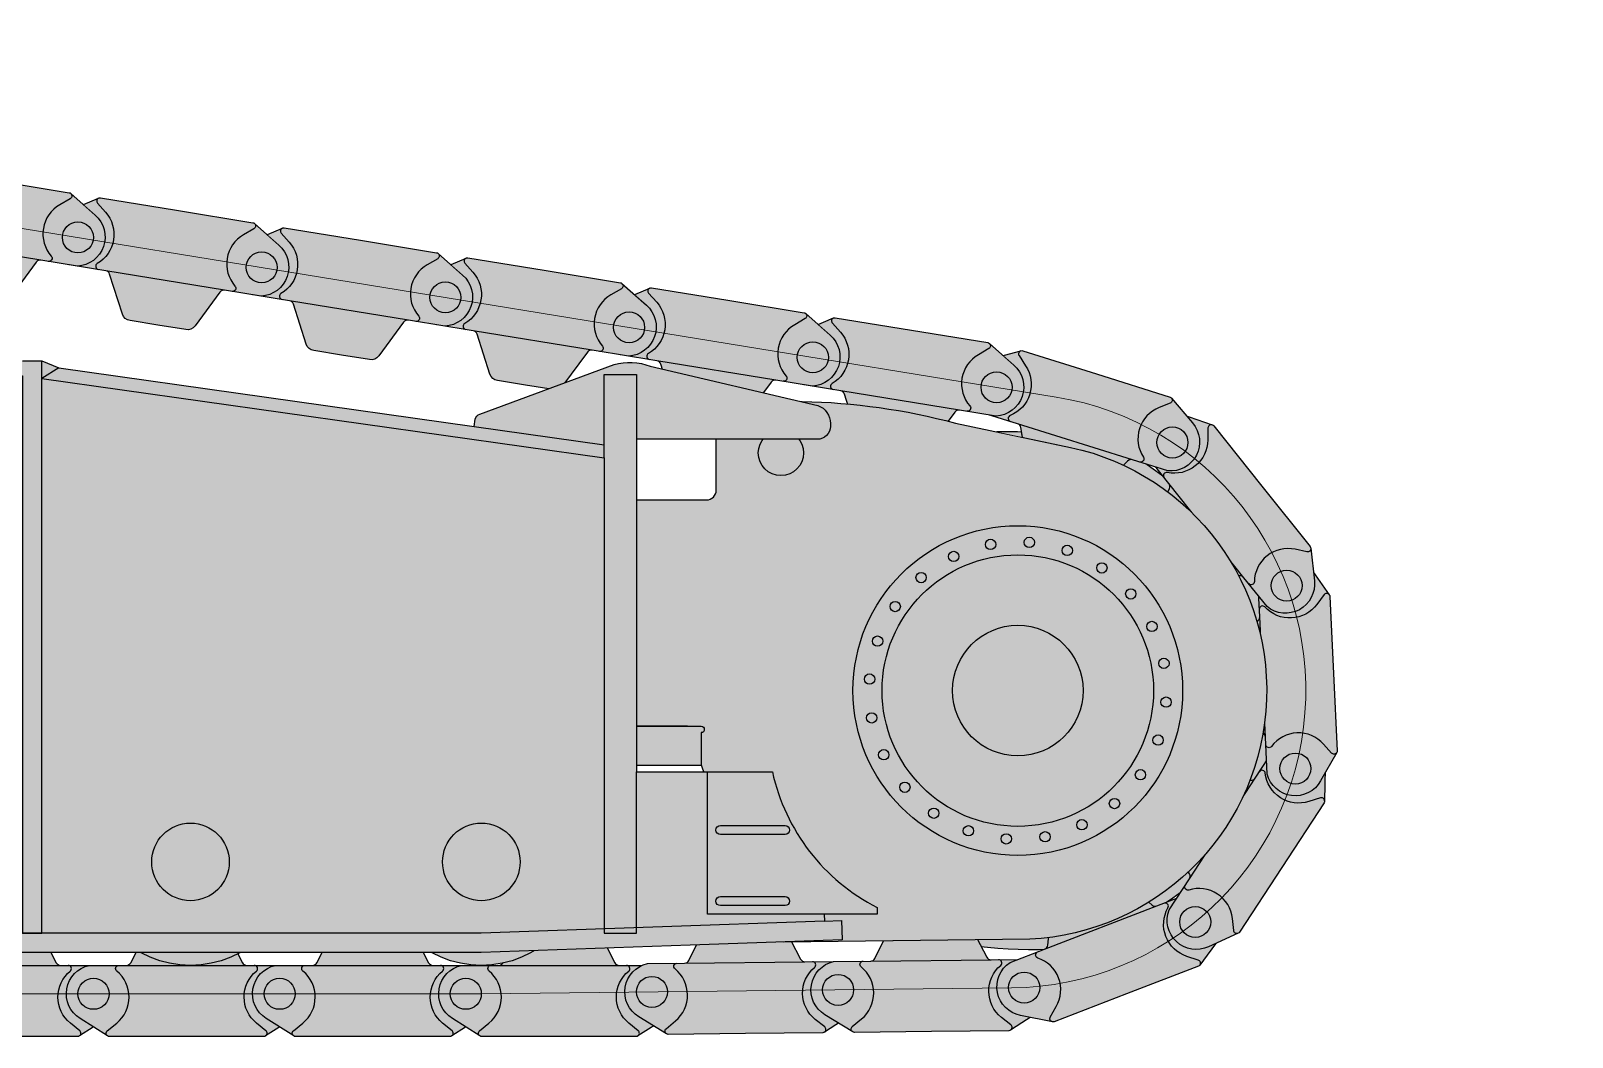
# Model space of a CAD drawing. Header units: millimetres. Extents: x -7937 to 19259, y -19600 to 24975.
# Drawn here: x 3203 to 5588, y -1 to 1556 of the extents above; entities that cross this region are included whole.
import ezdxf
from ezdxf.enums import TextEntityAlignment as Align

# ---------------------------------------------------------------- set-up
doc = ezdxf.new("R2010")
doc.units = ezdxf.units.MM
doc.set_wipeout_variables(frame=1)
doc.layers.add('Техника. Кран LR 1400-2', color=250, linetype='Continuous')
doc.layers.add('Техника. Кран LR 1400-2 Штриховка', color=7, linetype='Continuous', true_color=0xffd147)
doc.styles.get("Standard").update_dxf_attribs({"font": ''})
doc.styles.get('Standard').set_extended_font_data('Mipgost')

# ---------------------------------------------------------------- blocks, each defined once
blk = doc.blocks.new('LR 1400-2-20241213.205616')
at = {"color": 0, "linetype": 'ByBlock', "lineweight": -2, "transparency": 16777216}
blk.add_wipeout([(187.71931967365282, 113.99999999997092), (187.71931967365282, 113.99999999997092), (191.72789531484287, 113.45445679819196), (195.4448907973373, 111.85750951062587), (198.5999352388603, 109.32531863548158), (200.96353356649828, 106.04207344181489), (230.4558908608063, 48.097968966554646), (230.4558908608063, 48.097968966554646), (231.63084142650814, 46.410785592157), (233.2197900002992, 45.10604845367507), (235.1033296654387, 44.281806437921745), (237.13991546088556, 43.99999999997087), (237.13991546088556, 43.99999999997087), (294.4339811319272, 44.00000000008734), (294.4339811319272, 44.00000000008734), (308.58059174993826, 38.326957780731874), (320.0220135929188, 28.25700911099281), (327.4456754468736, 14.94538844788994), (329.9999274919061, -0.08078193882730034), (327.39174341069213, -15.09768494173423), (319.9203366570129, -28.382566616829706), (308.81422553763457, -38.182229663041596), (266.1777823836795, -65.2224970697716), (266.1777823836795, -65.2224970697716), (265.5564776213102, -65.55751026244238), (264.8941869763862, -65.80169164718015), (264.20410999278164, -65.95017465531768), (263.4999999999321, -66.0000000000291), (263.4999999999321, -66.0000000000291), (143.9999999999321, -66.0000000000291), (24.499999999932115, -66.0000000000291), (24.499999999932115, -66.0000000000291), (23.79589000708252, -65.95017465531768), (23.105813023477992, -65.80169164718015), (22.443522378554036, -65.55751026244238), (21.8222176161847, -65.2224970697716), (21.8222176161847, -65.2224970697716), (-20.81422553777037, -38.182229663041596), (-20.81422553777037, -38.182229663041596), (-32.19393398169717, -28.04259279915783), (-39.5361595598153, -14.685881992966102), (-41.998594902222976, 0.35560770003544917), (-39.29874699440447, 15.356301726475039), (-31.746345054860967, 28.595305652140752), (-20.207808093258507, 38.553827871122024), (-6.433981132062997, 44.00000000008734), (50.8600845389786, 43.99999999997087), (50.8600845389786, 43.99999999997087), (52.89667033442552, 44.28180643792186), (54.780209999565, 45.10604845367507), (56.369158573356046, 46.410785592157), (57.54410913905791, 48.097968966554646), (87.0364664333659, 106.04207344181489), (87.0364664333659, 106.04207344181489), (89.4000647610039, 109.32531863548158), (92.55510920252689, 111.85750951062587), (96.27210468502138, 113.45445679819196), (100.28068032621135, 113.99999999997092), (143.9999999999321, 113.99999999997092)], dxfattribs=at)
at = {"layer": 'Техника. Кран LR 1400-2 Штриховка', "true_color": 0xd6d6d6, "transparency": 16777216}
h = blk.add_hatch(color=254, dxfattribs=at)
h.dxf.hatch_style = 1
edge = h.paths.add_edge_path()
edge.add_line((144, 114), (187.7193196734879, 114))
edge.add_arc((187.7193196740554, 99.00000000057173), 14.99999999942827, 27.999999998928388, 90.00000000216761, ccw=False)
edge.add_line((200.9635335665662, 106.042073441844), (230.4558908606414, 48.09796896661283))
edge.add_arc((237.1399154605338, 51.50000000055318), 7.500000000524062, 206.9751579117626, 270.0000000032059)
edge.add_line((237.1399154609535, 44.0000000000291), (294.4339811322279, 44.00000000011642))
edge.add_arc((285.0000000002369, 4.492539673606188e-11), 45.00000000005615, -58.04824358828978, 77.89850796827722, ccw=False)
edge.add_line((308.8142255379353, -38.18222966304165), (266.1777823837474, -65.22249706971343))
edge.add_arc((263.4999999998772, -61.00000000076326), 4.999999999265854, 270.00000000140767, 302.38165817514925, ccw=False)
edge.add_line((263.5, -66.0000000000291), (143.9999999997672, -65.9999999999709))
edge.add_line((143.9999999997672, -65.9999999999709), (24.50000000023283, -66))
edge.add_arc((24.50000000018912, -61.00000000034776), 4.999999999652239, 237.61834182675932, 270.00000000050085, ccw=False)
edge.add_line((21.8222176162526, -65.22249706971343), (-20.81422553770244, -38.18222966301255))
edge.add_arc((2.999999999990042, 5.947731196442874e-11), 45.00000000004069, 102.10149203171932, 238.0482435882863, ccw=False)
edge.add_line((-6.433981131995097, 44.00000000011642), (50.86008453904651, 43.9999999999709))
edge.add_arc((50.86008453920958, 51.50000000012976), 7.500000000158863, 269.9999999987542, 333.0248420901975)
edge.add_line((57.54410913889296, 48.09796896658372), (87.03646643343382, 106.0420734418731))
edge.add_arc((100.2806803257798, 99.00000000076548), 14.99999999920541, 89.99999999809211, 152.0000000013313, ccw=False)
edge.add_line((100.2806803262793, 113.9999999999709), (144, 114))
at = {"color": 0, "linetype": 'ByBlock', "lineweight": -2, "transparency": 16777216}
blk.add_lwpolyline([(144, 114), (187.7193196734879, 114, -0.2773245440750591), (200.9635335665662, 106.042073441844), (230.4558908606414, 48.09796896661283, 0.2821461876655906), (237.1399154609535, 44.0000000000291), (294.4339811322279, 44.00000000011642, -0.6741705237546909), (308.8142255379353, -38.18222966304165), (266.1777823837474, -65.22249706971343, -0.1422394242606542), (263.5, -66.0000000000291), (143.9999999997672, -65.9999999999709), (24.50000000023283, -66, -0.1422394242606542), (21.8222176162526, -65.22249706971343), (-20.81422553770244, -38.18222966301255, -0.6741705237546909), (-6.433981131995097, 44.00000000011642), (50.86008453904651, 43.9999999999709, 0.2821461876655906), (57.54410913889296, 48.09796896658372), (87.03646643343382, 106.0420734418731, -0.2773245440750591), (100.2806803262793, 113.9999999999709)], format="xyb", close=True, dxfattribs=at)
for points in [[(21.8222176162526, -65.22249706971343, -0.5120188091919178), (21.34221148723736, -57.12335561178043), (35.83610430057161, -45.31710163591197, 0.4735648604790803), (36.051906876266, 35.14035087719094, -0.7036432333076711), (39.23044563666917, 43.9999999999709)], [(266.1777823837474, -65.22249706971343, 0.5120188091919178), (266.6577885127626, -57.12335561180953), (252.1638956996612, -45.31710163585376, -0.4735648604790803), (251.948093123734, 35.14035087722004, 0.7036432333076711), (248.7695543635637, 43.9999999999709)]]:
    blk.add_lwpolyline(points, format="xyb", dxfattribs=at)
blk.add_lwpolyline([(50.86008453904651, 43.9999999999709), (237.1399154609535, 44.0000000000291)], dxfattribs=at)
for centre in [(0, 0), (288, 2.91038304567337e-11)]:
    blk.add_circle(centre, 24, dxfattribs=at)
blk = doc.blocks.new('LR 1400-2-20241213.212218')
at = {"color": 0, "linetype": 'ByBlock', "lineweight": -2, "transparency": 16777216}
blk.add_blockref('LR 1400-2-20241213.205616', (3011.999999999767, 66), dxfattribs=at)
blk.add_blockref('LR 1400-2-20241213.205616', (3299.999999999767, 66), dxfattribs=at)
blk.add_blockref('LR 1400-2-20241213.205616', (3587.999999999767, 66), dxfattribs=at)
blk.add_blockref('LR 1400-2-20241213.205616', (3875.999999999767, 66), dxfattribs=at)
at = {"color": 0, "linetype": 'ByBlock', "lineweight": -2, "transparency": 16777216, "rotation": 0.6303453950903599}
blk.add_blockref('LR 1400-2-20241213.205616', (4163.984023506753, 68.90436448901892), dxfattribs=at)
blk.add_blockref('LR 1400-2-20241213.205616', (4451.966594605241, 72.07276211335557), dxfattribs=at)
at = {"color": 0, "linetype": 'ByBlock', "lineweight": -2, "transparency": 16777216, "rotation": 21.05935687235787}
blk.add_blockref('LR 1400-2-20241213.205616', (4739.813105021138, 75.6264665023773), dxfattribs=at)
at = {"color": 0, "linetype": 'ByBlock', "lineweight": -2, "transparency": 16777216, "rotation": 56.8536605279668}
blk.add_blockref('LR 1400-2-20241213.205616', (5004.472900243709, 177.0968525926583), dxfattribs=at)
at = {"color": 0, "linetype": 'ByBlock', "lineweight": -2, "transparency": 16777216, "rotation": 92.72580074481466}
blk.add_blockref('LR 1400-2-20241213.205616', (5159.385963422013, 414.3134163385839), dxfattribs=at)
at = {"color": 0, "linetype": 'ByBlock', "lineweight": -2, "transparency": 16777216, "rotation": 128.5979409617336}
blk.add_blockref('LR 1400-2-20241213.205616', (5145.912364753895, 697.3120336455759), dxfattribs=at)
at = {"color": 0, "linetype": 'ByBlock', "lineweight": -2, "transparency": 16777216, "rotation": 162.5831932700279}
blk.add_blockref('LR 1400-2-20241213.205616', (4969.163269019453, 918.7381215750938), dxfattribs=at)
at = {"color": 0, "linetype": 'ByBlock', "lineweight": -2, "transparency": 16777216, "rotation": 170.7312953850323}
blk.add_blockref('LR 1400-2-20241213.205616', (4697.081802567234, 1004.090941180417), dxfattribs=at)
blk.add_blockref('LR 1400-2-20241213.205616', (4412.841977104545, 1050.477594658325), dxfattribs=at)
blk.add_blockref('LR 1400-2-20241213.205616', (4128.602151641622, 1096.864248136175), dxfattribs=at)
blk.add_blockref('LR 1400-2-20241213.205616', (3844.362326178933, 1143.250901614083), dxfattribs=at)
blk.add_blockref('LR 1400-2-20241213.205616', (3560.12250071601, 1189.637555091933), dxfattribs=at)
blk.add_blockref('LR 1400-2-20241213.205616', (3275.88267525332, 1236.024208569841), dxfattribs=at)
at = {"layer": 'Defpoints', "color": 250, "linetype": 'ByBlock', "lineweight": 5, "transparency": 16777216}
blk.add_lwpolyline([(-3900.000000000233, 66), (-4601.306774848141, 75.03665214957437, -0.9140161304734737), (-4671.940110487631, 988.6043534940691), (-1450.000000000233, 1534), (1449.999999999767, 1534), (4789.277725230437, 989.0449837404885, -0.9175462211603894), (4720.47276329645, 75.02687945374055), (3899.999999999767, 66), (-3900.000000000233, 66)], format="xyb", dxfattribs=at)
blk = doc.blocks.new('LR 1400-2-20241213.210251')
at = {"color": 0, "linetype": 'ByBlock', "lineweight": -2, "transparency": 16777216}
blk.add_wipeout([(-481.50360141019326, 295.0111111107981), (-475.7633499246807, 296.15291812306623), (-470.89699969232686, 299.4045093929319), (-467.6454084224617, 304.27085962528554), (-466.50360141019326, 310.0111111107983), (-466.50360141019326, 397.5224461700418), (-466.50360141019326, 397.5224461700418), (-463.9205014101932, 413.38553522577104), (-456.43809763459325, 427.6095864679064), (-444.8295019711033, 438.72491402590504), (-430.294160958058, 445.5830377951645), (-416.50360141019326, 447.5224461700418), (-333.8688304722308, 447.3184401867329), (-333.8688304722308, 447.3184401867329), (-273.9191116199459, 444.30542101403944), (-214.2581697657056, 437.7009458594175), (-155.10096609155096, 427.52881095775524), (-96.66064678714599, 413.8256669899563), (-96.66064678714599, 413.8256669899565), (81.64905173121963, 376.2431604103185), (81.64905173121963, 376.2431604103185), (124.73185196865279, 364.23543005680926), (166.13138714077365, 347.3123171022296), (205.2889676251973, 325.70220013940366), (241.6761591348378, 299.6967092080274), (274.8019139755686, 269.64679022688983), (304.2191977691957, 235.95796895415424), (329.5310222136542, 199.08487838889164), (350.39580246790695, 159.52512346696517), (366.53196686326487, 117.81256584762059), (377.72175673274455, 74.51011941305956), (383.8141650795101, 30.20215370623214), (384.7269744268549, -14.51339217701252), (380.4478663488005, -59.03307881784008), (371.0345877081154, -102.75610993159012), (356.6141713583645, -145.09244015565355), (337.38122182666575, -185.4707377529062), (313.59528911198777, -223.34609477345361), (285.57736603976196, -258.2073806255271), (253.705556441255, -289.5841398185614), (218.4099726159235, -317.0529407929421), (180.1669309358541, -340.24309015851554), (139.49252392301014, -358.8416352278123), (96.93565554455665, -372.59758733445005), (53.07063371543495, -381.3253089427403), (18.34298944892373, -384.5634123798807), (-362.2853066672104, -389.0604020396132), (-362.2853066672104, -389.0604020396132), (-374.6836852923915, -387.4137526566942), (-385.96742713078334, -382.0185309885758), (-395.03332605526884, -373.40222531766176), (-400.99501339625556, -362.407247792813), (-400.99501339625556, -362.4072477928132), (-511.2260367870329, -55.000000000116415), (-1660, -55.000000000116415), (-1660, 169.99999999965075), (-1400, 169.99999999965075), (-1400, 169.99999999965075), (-1388.7378804632935, 170.25379950091997), (-1377.4986274891621, 171.01468269128873), (-1366.3050612120041, 172.28110467656188), (-1355.1799090041318, 174.05049411859363), (-1355.1799090041313, 174.05049411859386), (-759.9999999999999, 295.0111111107981)], dxfattribs=at)
at = {"layer": 'Техника. Кран LR 1400-2 Штриховка', "true_color": 0xadadad, "transparency": 16777216}
h = blk.add_hatch(color=253, dxfattribs=at)
h.dxf.hatch_style = 1
edge = h.paths.add_edge_path()
edge.add_arc((-481.5036014099605, 310.0111111105653), 14.99999999976717, 269.9999999991107, 360.0000000008894)
edge.add_line((-466.5036014101934, 310.0111111107981), (-466.5036014101934, 397.5224461700418))
edge.add_arc((-416.5036014101934, 397.5224461700418), 50, 90, 180, ccw=False)
edge.add_line((-416.5036014101934, 447.5224461700418), (-333.8688304722309, 447.3184401867329))
edge.add_arc((-354.0671063679089, -552.4775538279035), 999.9999999984365, 75.0837738924144, 88.84264533423891, ccw=False)
edge.add_line((-96.6606467871461, 413.8256669899565), (81.64905173121952, 376.2431604103185))
edge.add_arc((7.030394044704735e-10, 5.792308854779549e-10), 385.000627796373, -87.26916316167882, 77.75601303735692, ccw=False)
edge.add_line((18.34298944892362, -384.5634123798809), (-362.2853066672105, -389.0604020396131))
edge.add_arc((-363.2830291171343, -349.0728471005716), 40.00000000112431, 199.4728422631151, 271.4292803697112, ccw=False)
edge.add_line((-400.9950133962557, -362.407247792813), (-511.2260367870331, -55.00000000011642))
edge.add_line((-511.2260367870331, -55.00000000011642), (-1660, -55.00000000011642))
edge.add_line((-1660, -55.00000000011642), (-1660, 169.9999999996508))
edge.add_line((-1660, 169.9999999996508), (-1400, 169.9999999996508))
edge.add_arc((-1399.999999999392, 419.9999999946579), 249.9999999950071, 269.9999999998606, 280.3278458580331)
edge.add_line((-1355.179909004131, 174.0504941185936), (-760, 295.0111111107981))
edge.add_line((-760, 295.0111111107981), (-481.5036014101934, 295.0111111107981))
at = {"color": 0, "linetype": 'ByBlock', "lineweight": -2, "transparency": 16777216}
blk.add_lwpolyline([(-481.5036014101934, 295.0111111107981, 0.4142135623821877), (-466.5036014101934, 310.0111111107981), (-466.5036014101934, 397.5224461700418, -0.414213562373095), (-416.5036014101934, 447.5224461700418), (-333.8688304722309, 447.3184401867329, -0.06010663005233444), (-96.6606467871461, 413.8256669899565), (81.64905173121952, 376.2431604103185, -0.877170819349388), (18.34298944892362, -384.5634123798809), (-362.2853066672105, -389.0604020396131, -0.3247095678793705), (-400.9950133962557, -362.407247792813), (-511.2260367870331, -55.00000000011642), (-1660, -55.00000000011642), (-1660, 169.9999999996508), (-1400, 169.9999999996508, 0.04509425774823539), (-1355.179909004131, 174.0504941185936), (-760, 295.0111111107981), (-481.5036014101934, 295.0111111107981)], format="xyb", dxfattribs=at)
blk.add_circle((-366.5036014101934, 367.5224461700418), 34.99999999995055, dxfattribs=at)
blk = doc.blocks.new('LR 1400-2-20241213.203802')
at = {"color": 0, "linetype": 'ByBlock', "lineweight": -2, "transparency": 16777216}
blk.add_wipeout([(157.40528125008146, 28.698038863462898), (149.7052820674764, 56.465285982835496), (137.14974410544235, 82.40113889891177), (120.14589348605936, 105.66439456345995), (99.24523283463111, 125.50053290574476), (75.12565385215281, 141.2661889247126), (48.56945058647335, 152.4500195793828), (20.437946519370698, 158.68928868104945), (-8.35644158579798, 159.78163187315755), (-36.87979699514243, 155.6916201136823), (-64.20699364499384, 146.55190878012405), (-89.45170166619889, 132.65893512706725), (-111.79513459324671, 114.46330364489722), (-130.51260587169804, 92.55517116079955), (-144.9970333305683, 67.64510570144853), (-154.77862927597596, 40.541039940732674), (-159.5401375778652, 12.122066724033516), (-159.12712355037127, -16.690073415385484), (-153.55298288400846, -44.96088797443247), (-142.99850717005367, -71.77344179543138), (-127.80602010889939, -96.25809692669847), (-108.46827458850417, -117.6207184462794), (-85.61247074492408, -135.16843142159925), (-59.979913362899346, -148.33209360419997), (-32.401968408049434, -156.6847549805335), (-3.773098516134156, -159.9555054620303), (24.97814799409869, -158.038261578679), (52.919253642574915, -150.9952071886352), (79.1439770452721, -139.05477660793784), (102.8017459331088, -122.60424557547185), (123.12524459963005, -102.17717035770426), (139.45530100664092, -78.43608239307491), (151.26226635979373, -52.15099975767362), (158.16319372930838, -24.17445241099216), (160.00000000008146, 0)], dxfattribs=at)
at = {"layer": 'Техника. Кран LR 1400-2 Штриховка', "true_color": 0xadadad, "transparency": 16777216}
h = blk.add_hatch(color=253, dxfattribs=at)
h.dxf.hatch_style = 1
edge = h.paths.add_edge_path()
edge.add_arc((0, 0), 160.0000000000814, 0, 360)
at = {"color": 0, "linetype": 'ByBlock', "lineweight": -2, "transparency": 16777216}
blk.add_circle((0, 0), 160.0000000000814, dxfattribs=at)
blk = doc.blocks.new('LR 1400-2-20241213.210448')
at = {"color": 0, "linetype": 'ByBlock', "lineweight": -2, "transparency": 16777216}
blk.add_wipeout([(-4610.000000000233, 154.85906529426575), (-4664.965166602532, 158.85380408765286), (-4718.775122264547, 170.7540624587109), (-4770.298935283171, 190.30973093789635), (-4818.453722149382, 217.10980518248834), (-4862.227406669224, 250.5910241149477), (-4900.699990917106, 290.0497080632913), (-4933.062890966673, 334.65654809963144), (-4958.635931017364, 383.47403574711007), (-4976.881638748631, 435.4761667325902), (-4987.416541454265, 489.57000466842874), (-4990.019225544299, 544.6186514562769), (-4984.634990026802, 599.4651416405914), (-4971.376996166616, 652.9567585207078), (-4950.523889158507, 703.9692609662279), (-4922.513941800394, 751.4305117571794), (-4887.935843249886, 794.3430108486709), (-4847.516326458213, 831.8048599751273), (-4802.104894317572, 863.0287179779734), (-4752.655965534679, 887.3583484698274), (-4700.208815473302, 904.2824120505811), (-4645.865733552051, 913.4452132023061), (-4610.000000000233, 915.1409347057343), (-4594.224605803379, 915.1409347057343), (-4575.020317588467, 925.1409347057352), (-4190.414546588436, 1011.9993838070086), (-4190.414546588436, 1011.9993838070086), (-4180.980903088461, 1013.6878920694298), (-4171.420577086314, 1014.3548677583103), (-4161.843862426982, 1013.9926162287938), (-4152.36124202516, 1012.6053166390047), (-3857.4683601753786, 976.5891048967605), (-3857.4683601753786, 976.5891048967605), (-3854.4439013877754, 975.605272365664), (-3851.8813303380484, 973.7215242343418), (-3850.039858196553, 971.1284068518744), (-3849.105754978723, 968.0882212349097), (-3846.6461619653273, 950.4297046170104), (-1750.000000000233, 1242.4642148047578), (-1750.000000000233, 1272.9090356790111), (-1750.000000000233, 1272.9090356790111), (-1749.2653626427677, 1278.2798645001303), (-1747.1154197765215, 1283.2561321722533), (-1743.7081142359036, 1287.472263482543), (-1739.2937594144612, 1290.6185256749159), (-1476.7195583202415, 1428.4147837393111), (-1476.7195583202415, 1428.4147837393111), (-1463.7595409629714, 1433.3294280154705), (-1450.0000000002328, 1435.0000000003565), (-1436.240459037495, 1433.3294280154705), (-1423.2804416802248, 1428.4147837393111), (-1160.7062405853071, 1290.6185256749159), (-1160.7062405853071, 1290.6185256749159), (-1156.291885763578, 1287.4722634828731), (-1152.8845802229016, 1283.2561321725761), (-1150.734637356963, 1278.279864500273), (-1150.0000000002333, 1272.9090356790111), (-1150.0000000002333, 1254.999999999999), (1149.999999999767, 1254.999999999999), (1149.999999999767, 1272.9090356790111), (1149.999999999767, 1272.9090356790111), (1150.7346373572323, 1278.2798645001303), (1152.8845802234787, 1283.2561321722533), (1156.291885764097, 1287.472263482543), (1160.706240585539, 1290.6185256749159), (1423.2804416797585, 1428.4147837393111), (1423.2804416797585, 1428.4147837393111), (1436.2404590370295, 1433.3294280154705), (1449.9999999997672, 1435.0000000003565), (1463.759540962505, 1433.3294280154705), (1476.719558319775, 1428.4147837393111), (1739.2937594146929, 1290.6185256749159), (1739.2937594146929, 1290.6185256749159), (1743.7081142364216, 1287.4722634828731), (1747.1154197770982, 1283.2561321725761), (1749.2653626430367, 1278.279864500273), (1749.9999999997676, 1272.9090356790111), (1749.9999999997676, 1242.4642148046396), (3169.234276895644, 1044.7840366162127), (3189.9999999997676, 1045), (3219.999999999767, 1045), (3246.271671343361, 1034.053767407313), (3888.837082643294, 943.4658828470274), (3890.408418917563, 954.6118141624611), (3890.408418917563, 954.6118141624611), (3891.2778596751123, 957.2607642633102), (3892.8448229362057, 959.5667326078574), (3894.9875107794924, 961.3504794155378), (3897.53937499551, 962.473356475005), (4105.309358192375, 1039.2403468188131), (4105.309358192375, 1039.2403468188131), (4119.260714384387, 1041.9943825783985), (4133.472416016765, 1042.4969651823594), (4147.583464452971, 1040.735328275232), (4161.235417799325, 1036.754220089003), (4420.666989527411, 976.1021761017037), (4420.666989527411, 976.1021761017037), (4428.519776212181, 971.6638708959263), (4434.698276112037, 965.0918886376112), (4438.643919802871, 956.9803716598144), (4439.999999999767, 948.0626444653026), (4439.999999999767, 943.7473806318021), (4439.999999999767, 943.7473806318021), (4438.477590650047, 936.0937119844684), (4434.142135623558, 929.6052450080106), (4427.6536686471, 925.2697899815212), (4419.999999999767, 923.7473806318021), (4139.999999999767, 923.7473806318021), (4139.999999999767, 480), (4239.999999999767, 480), (4239.999999999767, 480), (4243.5355339057, 478.53553390593424), (4244.999999999766, 475), (4243.5355339057, 471.46446609406667), (4239.999999999767, 470), (4239.996398589574, 419.32438601501053), (4139.999999999767, 419.32438601501053), (4139.999999999767, 409.32438601501053), (4350.255822888343, 409.32438601501053), (4350.255822888343, 409.32438601501053), (4364.886881597526, 361.64608094875075), (4386.941507178961, 316.9148598229476), (4415.854036659427, 276.2780010370625), (4450.882913700602, 240.77776968320723), (4491.129708235626, 211.32468525052627), (4512.445213587023, 199.33660475263696), (4512.445213586558, 189.33660475246143), (4430.4057039958425, 189.33660475246143), (4430.670132285683, 178.4093168640975), (4457.400292355566, 179.33660475246143), (4458.43976232456, 149.37266460893534), (3899.999999999767, 130), (-3900.0000000002337, 130), (-4470.085733760382, 149.9602796419058)], dxfattribs=at)
at = {"layer": 'Техника. Кран LR 1400-2 Штриховка', "true_color": 0xadadad, "transparency": 16777216}
h = blk.add_hatch(color=253, dxfattribs=at)
h.dxf.hatch_style = 1
edge = h.paths.add_edge_path()
edge.add_line((-4470.085733760381, 149.9602796419058), (-4610.000000000233, 154.8590652942657))
edge.add_arc((-4610.000000000233, 535), 380.1409347057343, 90, 270, ccw=False)
edge.add_line((-4610.000000000233, 915.1409347057343), (-4594.224605803378, 915.1409347057343))
edge.add_line((-4594.224605803378, 915.1409347057343), (-4575.020317588467, 925.1409347057343))
edge.add_line((-4575.020317588467, 925.1409347057343), (-4190.414546588436, 1011.999383807008))
edge.add_arc((-4170.000000032043, 925.1409343862301), 89.22524276730711, 78.59820914250099, 103.22630836440533, ccw=False)
edge.add_line((-4152.361242025159, 1012.605316639005), (-3857.468360175379, 976.5891048967605))
edge.add_arc((-3859.010140349146, 966.7086740394471), 10.00000000151861, 7.9295119175695845, 81.13087292253311, ccw=False)
edge.add_line((-3849.105754978722, 968.0882212349097), (-3846.646161965327, 950.4297046170104))
edge.add_line((-3846.646161965327, 950.4297046170104), (-1750.000000000233, 1242.464214804757))
edge.add_line((-1750.000000000233, 1242.464214804757), (-1750.000000000233, 1272.909035679011))
edge.add_arc((-1729.999999997222, 1272.909035676191), 20.00000000301111, 117.69002992575301, 179.9999999919216, ccw=False)
edge.add_line((-1739.293759414461, 1290.618525674916), (-1476.719558320241, 1428.41478373931))
edge.add_arc((-1450.000000000233, 1377.500000000291), 57.50000000006446, 62.309970074877924, 117.6900299251221, ccw=False)
edge.add_line((-1423.280441680225, 1428.41478373931), (-1160.706240585307, 1290.618525674916))
edge.add_arc((-1169.999999998083, 1272.909035679678), 19.99999999785016, -1.9098251868854277e-09, 62.309970080925495, ccw=False)
edge.add_line((-1150.000000000233, 1272.909035679011), (-1150.000000000233, 1255))
edge.add_line((-1150.000000000233, 1255), (1149.999999999767, 1255))
edge.add_line((1149.999999999767, 1255), (1149.999999999767, 1272.909035679011))
edge.add_arc((1170.000000002778, 1272.909035676191), 20.00000000301111, 117.69002992575301, 179.9999999919216, ccw=False)
edge.add_line((1160.706240585539, 1290.618525674916), (1423.280441679759, 1428.41478373931))
edge.add_arc((1449.999999999767, 1377.500000000291), 57.50000000006446, 62.309970074877924, 117.6900299251221, ccw=False)
edge.add_line((1476.719558319775, 1428.41478373931), (1739.293759414693, 1290.618525674916))
edge.add_arc((1730.000000001917, 1272.909035679678), 19.99999999785016, -1.9098251868854277e-09, 62.309970080925495, ccw=False)
edge.add_line((1749.999999999767, 1272.909035679011), (1749.999999999767, 1242.464214804641))
edge.add_line((1749.999999999767, 1242.464214804641), (3169.234276895644, 1044.784036616213))
edge.add_line((3169.234276895644, 1044.784036616213), (3189.999999999767, 1045))
edge.add_line((3189.999999999767, 1045), (3219.999999999767, 1045))
edge.add_line((3219.999999999767, 1045), (3246.271671343362, 1034.053767407313))
edge.add_line((3246.271671343362, 1034.053767407313), (3888.837082643295, 943.4658828470274))
edge.add_line((3888.837082643295, 943.4658828470274), (3890.408418917563, 954.6118141624611))
edge.add_arc((3900.251675686869, 952.848211032706), 9.999999991288275, 105.73747625608439, 169.8421703529476, ccw=False)
edge.add_line((3897.539374995511, 962.4733564750059), (4105.309358192375, 1039.240346818813))
edge.add_arc((4129.509926833823, 953.3597528351859), 89.22524275982697, 69.17184336407018, 105.73747616132309, ccw=False)
edge.add_line((4161.235417799326, 1036.754220089002), (4420.66698952741, 976.1021761017037))
edge.add_arc((4410.000000000956, 948.0626444656157), 29.99999999881098, -5.979927664157003e-10, 69.17184333917578, ccw=False)
edge.add_line((4439.999999999767, 948.0626444653026), (4439.999999999767, 943.7473806318012))
edge.add_arc((4419.999999999971, 943.7473806315975), 19.99999999979627, -90.00000000058361, 5.836113814439159e-10, ccw=False)
edge.add_line((4419.999999999767, 923.7473806318012), (4139.999999999767, 923.7473806318012))
edge.add_line((4139.999999999767, 923.7473806318012), (4139.999999999767, 480))
edge.add_line((4139.999999999767, 480), (4239.999999999767, 480))
edge.add_arc((4239.999999999767, 475), 5, -90, 90, ccw=False)
edge.add_line((4239.999999999767, 470), (4239.996398589574, 419.3243860150105))
edge.add_line((4239.996398589574, 419.3243860150105), (4139.999999999767, 419.3243860150105))
edge.add_line((4139.999999999767, 419.3243860150105), (4139.999999999767, 409.3243860150105))
edge.add_line((4139.999999999767, 409.3243860150105), (4350.255822888343, 409.3243860150105))
edge.add_arc((4654.324224321355, 476.5498945990165), 311.4110816178609, 192.4667991015928, 242.8964288641629)
edge.add_line((4512.445213587023, 199.336604752636), (4512.445213586558, 189.3366047524614))
edge.add_line((4512.445213586558, 189.3366047524614), (4430.405703995842, 189.3366047524614))
edge.add_line((4430.405703995842, 189.3366047524614), (4430.670132285682, 178.4093168640975))
edge.add_line((4430.670132285682, 178.4093168640975), (4457.400292355567, 179.3366047524614))
edge.add_line((4457.400292355567, 179.3366047524614), (4458.43976232456, 149.3726646089344))
edge.add_line((4458.43976232456, 149.3726646089344), (3899.999999999767, 130))
edge.add_line((3899.999999999767, 130), (-3900.000000000233, 130))
edge.add_line((-3900.000000000233, 130), (-4470.085733760381, 149.9602796419058))
at = {"color": 0, "linetype": 'ByBlock', "lineweight": -2, "transparency": 16777216}
for points in [[(3189.999999999767, 1045), (3219.999999999767, 1045), (3246.271671343362, 1034.053767407313), (3888.837082643295, 943.4658828470274), (3890.408418917563, 954.6118141624611, -0.2872398253275487), (3897.539374995511, 962.4733564750059), (4105.309358192375, 1039.240346818813, -0.1609153857817149), (4161.235417799326, 1036.754220089002), (4420.66698952741, 976.1021761017037, -0.3113305461052724), (4439.999999999767, 948.0626444653026), (4439.999999999767, 943.7473806318012, -0.4142135623790621), (4419.999999999767, 923.7473806318012), (4139.999999999767, 923.7473806318012, 2.220446049250313e-16), (4139.999999999767, 480, 1.110223024625157e-16), (4239.999999999767, 480, -0.9999999999999999), (4239.999999999767, 470), (4239.996398589574, 419.3243860150105), (4139.999999999767, 419.3243860150105), (4139.999999999767, 409.3243860150105), (4350.255822888343, 409.3243860150105, 0.2236622306177969), (4512.445213587023, 199.336604752636), (4512.445213586558, 189.3366047524614), (4430.405703995842, 189.3366047524614), (4430.670132285682, 178.4093168640975), (4457.400292355567, 179.3366047524614), (4458.43976232456, 149.3726646089344), (3899.999999999767, 130, 5.551115123125783e-17), (-3900.000000000233, 130)], [(3189.999999999767, 1045), (3219.999999999767, 1045), (3246.271671343362, 1034.053767407313), (3888.837082643295, 943.4658828470274), (3890.408418917563, 954.6118141624611, -0.2872398253275428), (3897.539374995511, 962.4733564750059), (4105.309358192375, 1039.240346818813, -0.1609153857817152), (4161.235417799326, 1036.754220089002), (4420.66698952741, 976.1021761017037, -0.3113305461052679), (4439.999999999767, 948.0626444653026), (4439.999999999767, 943.7473806318012, -0.4142135623790622), (4419.999999999767, 923.7473806318012), (4139.999999999767, 923.7473806318012), (4139.999999999767, 480), (4239.999999999767, 480, -0.9999999999999999), (4239.999999999767, 470), (4239.996398589574, 419.3243860150105), (4139.999999999767, 419.3243860150105), (4139.999999999767, 409.3243860150105), (4350.255822888343, 409.3243860150105, 0.2236622306177969), (4512.445213587023, 199.336604752636), (4512.445213586558, 189.3366047524614), (4430.405703995842, 189.3366047524614), (4430.670132285682, 178.4093168640975), (4457.400292355567, 179.3366047524614), (4458.43976232456, 149.3726646089344), (3899.999999999767, 130), (-3900.000000000233, 130)]]:
    blk.add_lwpolyline(points, format="xyb", dxfattribs=at)
for points in [[(-4100.000000000233, 167.0025536234025), (-4100.000000000233, 894.9557456969051), (-1660.000000000233, 1235), (1659.999999999767, 1235), (3189.999999999767, 1021.775529064063), (3189.999999999767, 160), (3220, 160), (3219.999999999767, 1017.594657084963), (4089.999999999767, 894.9557456969051), (4089.999999999767, 159.6033889190294), (4139.999999999767, 159.6033889190294), (4139.999999999767, 409.3243860150105)], [(3219.999999999767, 1017.594657084963), (3219.999999999767, 1045)], [(3246.271671343362, 1034.053767407313), (3219.999999999767, 1017.594657084963)], [(4089.999999999767, 894.9557456969051), (4089.999999999767, 1023.747380631801), (4139.999999999767, 1023.747380631801), (4139.999999999767, 923.7473806318012)], [(3888.837082643295, 943.4658828470274), (4089.999999999767, 915.1062437894288)], [(4139.999999999767, 480), (4139.999999999767, 419.3243860150105)], [(4430.405703995842, 189.3366047524614), (4249.999999999767, 189.3366047524614), (4249.999999999767, 409.3243860150105)], [(4430.670132285682, 178.4093168640975), (3899.999999999767, 160), (-3900.000000000233, 160), (-4469.036636794452, 179.9235478141345), (-4470.085733760381, 149.9602796419058)]]:
    blk.add_lwpolyline(points, dxfattribs=at)
for points in [[(4369.999999999767, 326.3243860150105, -0.9999999999999999), (4369.999999999767, 312.3243860150105), (4269.999999999767, 312.3243860150105, -0.9999999999999999), (4269.999999999767, 326.3243860150105)], [(4369.999999999767, 216.3366047524614, -0.9999999999999999), (4369.999999999767, 202.3366047524614), (4269.999999999767, 202.3366047524614, -0.9999999999999999), (4269.999999999767, 216.3366047524614)]]:
    blk.add_lwpolyline(points, format="xyb", close=True, dxfattribs=at)
for centre in [(3449.999999999767, 270), (3899.999999999767, 270)]:
    blk.add_circle(centre, 60, dxfattribs=at)
blk = doc.blocks.new('LR 1400-2-20241213.204506')
at = {"color": 0, "linetype": 'ByBlock', "lineweight": -2, "transparency": 16777216}
blk.add_wipeout([(330.25964300590556, -239.94767592841526), (287.51827443845553, -281.43678935948503), (241.3228946713848, -319.0420816531357), (192.02521560281198, -352.4772421696755), (140.00056871318984, -381.48770987229824), (126.14795851521197, -388.24349517305376), (126.14795851521181, -388.24349517305376), (67.18277597586548, -396.68614691361876), (7.70609246437899, -399.9565045065094), (-51.829261944960436, -398.0296688453142), (-110.97001048269927, -390.9203100340823), (-126.14795851660888, -388.2434951726462), (-126.14795851660914, -388.2434951726462), (-178.81425945071732, -360.4148792129901), (-228.85417514340486, -328.1011366600018), (-275.8867230414655, -291.54829055291054), (-319.5538174060659, -251.03463865549202), (-330.2596430066041, -239.94767592736753), (-330.2596430066041, -239.9476759273674), (-356.5103254403552, -186.4773777041911), (-377.99992631379513, -130.92228635683284), (-394.56483298100306, -73.7053746311924), (-406.0789273151134, -15.26226766400373), (-408.2233689804561, 6.984919309616089e-10), (-408.2233689804561, 6.987193046370521e-10), (-398.03156445207463, 58.68814395470963), (-382.7625533773209, 116.26442744983001), (-362.5325874873112, 172.29048924610925), (-337.4956891050127, 226.3397708297332), (-330.2596430059056, 239.94767592841526), (-330.25964300590545, 239.9476759284155), (-287.51827443845565, 281.4367893594849), (-241.3228946713852, 319.0420816531355), (-192.0252156028126, 352.47724216967526), (-140.0005687131907, 381.48770987229796), (-126.14795851521185, 388.24349517305404), (-126.14795851521177, 388.24349517305404), (-67.18277597586568, 396.6861469136188), (-7.706092464379497, 399.95650450650965), (51.82926194495962, 398.0296688453145), (110.97001048269816, 390.9203100340826), (126.147958516609, 388.24349517264636), (126.147958516609, 388.24349517264636), (178.81425945071751, 360.4148792129902), (228.85417514340537, 328.1011366600019), (275.88672304146627, 291.5482905529102), (319.55381740606657, 251.03463865549202), (330.2596430066042, 239.94767592736753), (330.2596430066042, 239.94767592736753), (356.5103254403553, 186.4773777041912), (377.99992631379524, 130.92228635683296), (394.56483298100335, 73.70537463119229), (406.0789273151135, 15.262267664003389), (408.2233689804562, -6.983782441238873e-10), (408.2233689804563, -6.986056177993305e-10), (398.0315644517751, -58.68814395462721), (382.76255337672734, -116.26442744963902), (362.5325874864321, -172.29048924578342), (337.4956891038584, -226.3397708292474), (330.2596430047416, -239.94767592777487)], dxfattribs=at)
at = {"layer": 'Техника. Кран LR 1400-2 Штриховка', "true_color": 0xadadad, "transparency": 16777216}
h = blk.add_hatch(color=253, dxfattribs=at)
h.dxf.hatch_style = 1
edge = h.paths.add_edge_path()
edge.add_arc((-166.1466710459536, 228.6812741754519), 682.6656000605318, 295.3512660434865, 316.64873395627006, ccw=False)
edge.add_arc((3.850148774318767e-10, 282.6656000608128), 682.6656000597833, 259.3512660435157, 280.6487339562993, ccw=False)
edge.add_arc((166.1466710466085, 228.6812741743221), 682.6656000600211, 223.3512660435191, 244.6487339563027, ccw=False)
edge.add_arc((268.8309608709055, 87.34847414354385), 682.6656000602051, 187.351266043503, 208.6487339562866, ccw=False)
edge.add_arc((268.8309608703261, -87.34847414417894), 682.6656000598904, 151.3512660435381, 172.6487339563216, ccw=False)
edge.add_arc((166.1466710459536, -228.6812741754519), 682.6656000605318, 115.35126604348639, 136.6487339562701, ccw=False)
edge.add_arc((-3.850148774318767e-10, -282.6656000608128), 682.6656000597833, 79.3512660435157, 100.64873395629922, ccw=False)
edge.add_arc((-166.1466710466085, -228.6812741743221), 682.6656000600211, 43.351266043519104, 64.64873395630258, ccw=False)
edge.add_arc((-268.8309608709055, -87.34847414354385), 682.6656000602051, 7.351266043503017, 28.64873395628649, ccw=False)
edge.add_arc((-268.8309608692055, 87.34847414759483), 682.665600059216, 331.35126604324165, 352.64873395602524, ccw=False)
at = {"color": 0, "linetype": 'ByBlock', "lineweight": -2, "transparency": 16777216}
blk.add_lwpolyline([(330.2596430059057, -239.9476759284153, -0.09319615604114287), (126.1479585152119, -388.2434951730538, -0.09319615604114287), (-126.1479585166089, -388.2434951726464, -0.09319615604114287), (-330.2596430066042, -239.9476759273675, -0.09319615604114287), (-408.2233689804561, 6.984919309616089e-10, -0.09319615604114287), (-330.2596430059057, 239.9476759284153, -0.09319615604114287), (-126.1479585152119, 388.2434951730538, -0.09319615604114287), (126.1479585166089, 388.2434951726464, -0.09319615604114287), (330.2596430066042, 239.9476759273675, -0.09319615604114287), (408.2233689804561, -6.984919309616089e-10, -0.09319615604114287), (330.2596430047415, -239.947675927775)], format="xyb", dxfattribs=at)
blk = doc.blocks.new('LR 1400-2-20241214.152006')
at = {"color": 0, "linetype": 'ByBlock', "lineweight": -2, "transparency": 16777216}
for centre, radius in [((0, 0), 254.9999999998615), ((-99.24373535462655, 207.4865802717977), 8), ((-42.16060849884525, 226.1028153097723), 8), ((17.79569415235892, 229.3105171369971), 8), ((76.53924965579063, 216.8910861748736), 8.000000000000002), ((0, 0), 210.0000000001261), ((130.0667817825451, 189.6908861194388), 8), ((-149.5635656537488, 174.7304776760284), 8), ((174.7304776757956, 149.5635656539234), 7.999999999999999), ((-189.6908861193806, 130.0667817824287), 8), ((0, 0), 101.0000000000726), ((207.4865802717395, 99.24373535456834), 8), ((-216.8910861748736, 76.53924965584883), 8), ((226.1028153097723, 42.16060849878704), 8), ((-229.3105171369389, 17.79569415235892), 8), ((229.3105171369389, -17.79569415235892), 8), ((-226.1028153097723, -42.16060849878704), 8), ((216.8910861748736, -76.53924965584883), 8), ((-207.4865802717395, -99.24373535456834), 7.999999999999998), ((-174.7304776757956, -149.5635656539234), 8), ((189.6908861193806, -130.0667817824287), 8), ((149.5635656537488, -174.7304776760284), 8), ((-130.0667817825451, -189.6908861194388), 8), ((-76.53924965579063, -216.8910861748736), 8), ((99.24373535462655, -207.4865802717977), 8), ((-17.79569415235892, -229.3105171369971), 8), ((42.16060849884525, -226.1028153097723), 8)]:
    blk.add_circle(centre, radius, dxfattribs=at)
blk = doc.blocks.new('LR 1400-2-20241213.21350401')
at = {"color": 0, "linetype": 'ByBlock', "lineweight": -2, "transparency": 16777216, "rotation": 355.5624424099661}
blk.add_blockref('LR 1400-2-20241213.204506', (4729.999999999767, 535.0000000001164), dxfattribs=at)
at = {"color": 0, "linetype": 'ByBlock', "lineweight": -2, "transparency": 16777216}
blk.add_blockref('LR 1400-2-20241213.212218', (0, 0), dxfattribs=at)
blk.add_blockref('LR 1400-2-20241213.210251', (4729.999999999767, 535.0000000001164), dxfattribs=at)
for p in [(3449.999999999767, 270), (3899.999999999767, 270)]:
    blk.add_blockref('LR 1400-2-20241213.203802', p, dxfattribs=at)
blk.add_blockref('LR 1400-2-20241213.210448', (0, 0), dxfattribs=at)
blk.add_blockref('LR 1400-2-20241214.152006', (4729.999999999767, 535.0000000001164), dxfattribs=at)
blk = doc.blocks.new('*U258')
at = {"color": 0, "linetype": 'ByBlock', "lineweight": -2, "transparency": 16777216}
blk.add_blockref('LR 1400-2-20241213.21350401', (0, 0), dxfattribs=at)
at = {"layer": 'Defpoints', "color": 0, "linetype": 'ByBlock', "lineweight": -2, "transparency": 16777216, "width": 0.8}
blk.add_attdef('МАРКА', text='', height=250, dxfattribs=at).set_placement((-2374.264051186935, 2508.569947770928), align=Align.MIDDLE_CENTER)

msp = doc.modelspace()

# ---------------------------------------------------------------- block references
at = {"layer": 'Техника. Кран LR 1400-2', "transparency": 33554687}
msp.add_blockref('*U258', (0, 0), dxfattribs=at)

doc.saveas('drawing.dxf')
